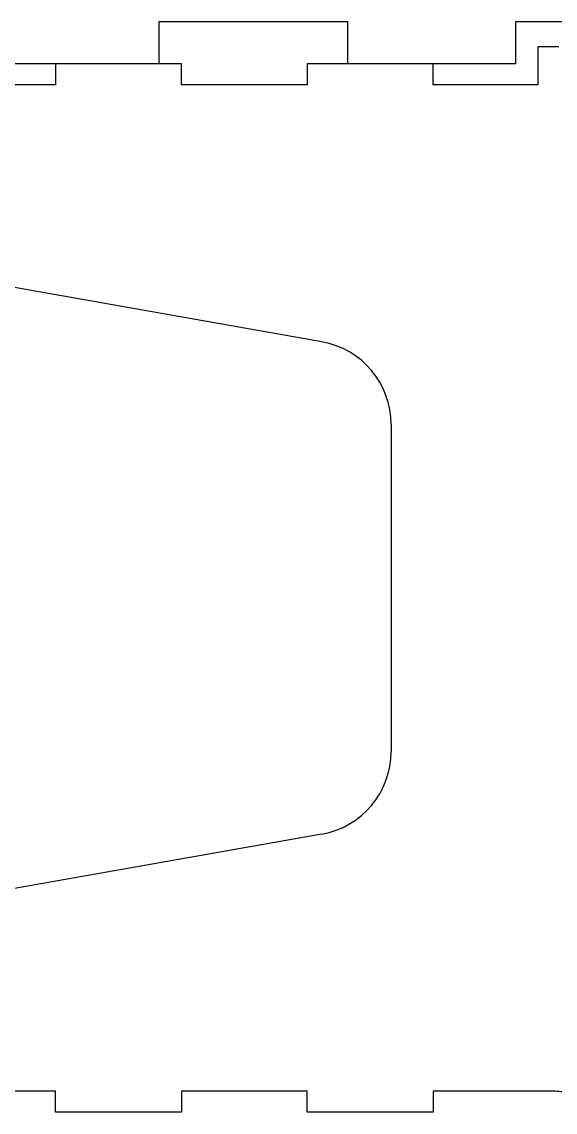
# Model space of a CAD drawing. Header units: millimetres. Extents: x 0 to 1198, y 2 to 800.
# Drawn here: x 652 to 715.6, y 20 to 150 of the extents above; entities that cross this region are included whole.
import ezdxf

# ---------------------------------------------------------------- set-up
doc = ezdxf.new("R2010")
doc.units = ezdxf.units.MM

# ---------------------------------------------------------------- blocks, each defined once
blk = doc.blocks.new('2- Side')
at = {"color": 179, "linetype": 'Continuous', "lineweight": 25}
for p, q in [((0, 100), (0, 97.5)), ((124.5, 99.13), (124.5, 85)), ((0, 97.5), (4.5, 97.5)), ((4.5, 97.5), (4.5, 85)), ((2, 85), (2, 70)), ((4.5, 85), (2, 85)), ((124.5, 85), (127, 85)), ((127, 85), (127, 70)), ((45, 80), (84, 80)), ((35.15, 71.74), (22.79, 1.65)), ((93.85, 71.74), (106.21, 1.65)), ((2, 70), (4.5, 70)), ((4.5, 70), (4.5, 55)), ((127, 70), (124.5, 70)), ((124.5, 70), (124.5, 55)), ((2, 55), (2, 40)), ((4.5, 55), (2, 55)), ((124.5, 55), (127, 55)), ((127, 55), (127, 40)), ((2, 40), (4.5, 40)), ((4.5, 40), (4.5, 25)), ((127, 40), (124.5, 40)), ((124.5, 40), (124.5, 25))]:
    blk.add_line(p, q, dxfattribs=at)
for centre, start, end in [((134.5, 99.13), 170, 180), ((45, 70), 90, 170), ((84, 70), 10, 90)]:
    blk.add_arc(centre, 10, start, end, dxfattribs=at)
blk = doc.blocks.new('2- Top')
at = {"color": 179, "linetype": 'Continuous', "lineweight": 25}
for p, q in [((227.5, 150), (227.5, 155)), ((227.5, 155), (247.5, 155)), ((247.5, 155), (247.5, 150)), ((270, 150), (270, 155)), ((270, 155), (290, 155)), ((205, 150), (227.5, 150)), ((247.5, 150), (270, 150))]:
    blk.add_line(p, q, dxfattribs=at)

msp = doc.modelspace()

# ---------------------------------------------------------------- block references
at = {"color": 7, "linetype": 'Continuous'}
for name, p, rotation in [('2- Top', (938.39, 300), 180), ('2- Side', (616.07, 147), 270)]:
    msp.add_blockref(name, p, dxfattribs=dict(at, rotation=rotation))

doc.saveas('drawing.dxf')
